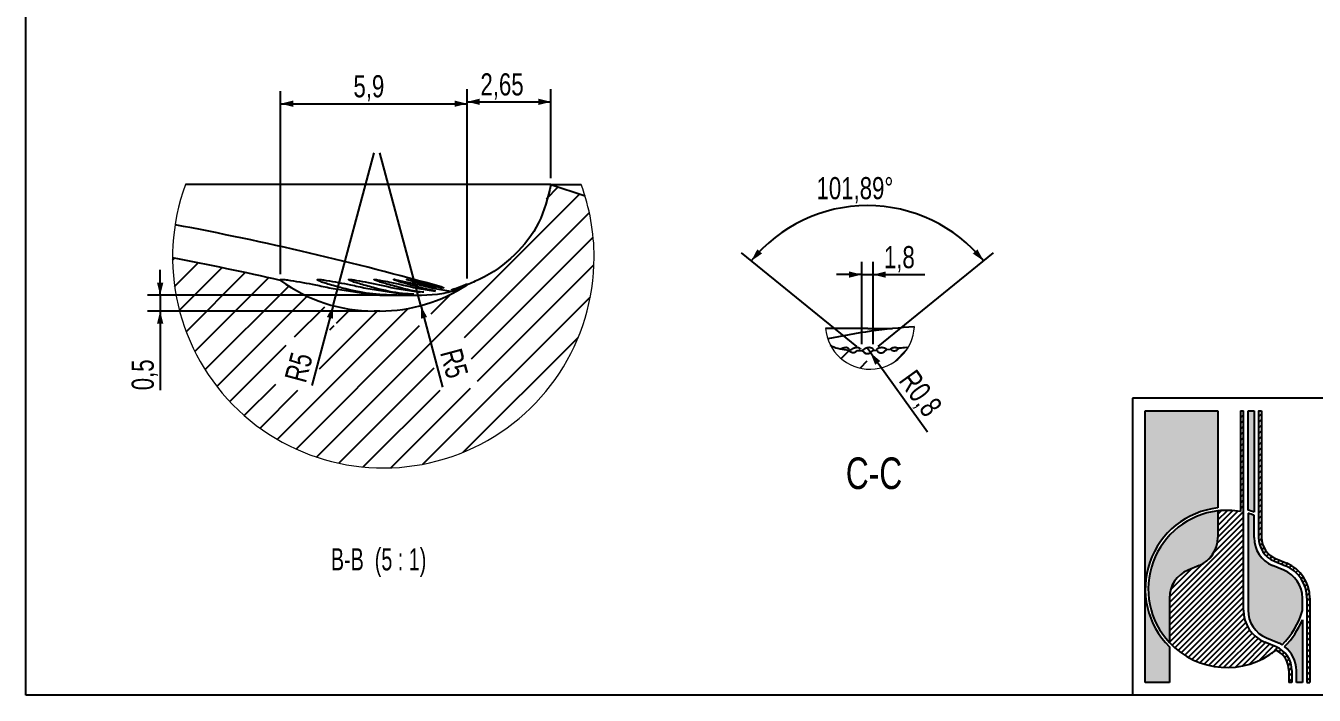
# Model space of a CAD drawing. Header units: millimetres. Extents: x 8 to 3888, y -9869 to 412.
# Drawn here: x 8 to 211.7, y 8 to 113.9 of the extents above; entities that cross this region are included whole.
import ezdxf

# ---------------------------------------------------------------- set-up
doc = ezdxf.new("R2010")
doc.units = ezdxf.units.MM
for name, color, linetype in [('DIMENSIONS', 2, 'Continuous'), ('HATCH', 3, 'Continuous'), ('TEXT', 2, 'Continuous')]:
    doc.layers.add(name, color=color, linetype=linetype)
doc.layers.add('OUTLINE', color=7, linetype='Continuous', lineweight=25)
doc.styles.add('SLDTEXTSTYLE0', font='TXT', dxfattribs={"width": 0.75})
doc.styles.add('SLDTEXTSTYLE9', font='TXT', dxfattribs={"width": 0.6666666666666666})
doc.dimstyles.new('SLDDIMSTYLE17', dxfattribs={"dimtxt": 3.5, "dimasz": 2, "dimexe": 0, "dimexo": 0.0625, "dimgap": 0.875, "dimtad": 1, "dimlfac": 0.2, "dimrnd": 1e-09, "dimdsep": 46, "dimtxsty": 'SLDTEXTSTYLE0', "dimsah": 1, "dimcen": 0.09, "dimadec": 0, "dimazin": 2, "dimtfac": 1, "dimtmove": 0, "dimatfit": 0, "dimfxl": 0, "dimfrac": 2, "dimtolj": 1, "dimtzin": 12, "dimarcsym": 0})
doc.dimstyles.new('SLDDIMSTYLE18', dxfattribs={"dimtxt": 3.5, "dimasz": 2, "dimexe": 0, "dimexo": 0.0625, "dimgap": 0.875, "dimtad": 1, "dimlfac": 0.2, "dimrnd": 1e-09, "dimzin": 12, "dimdsep": 46, "dimtxsty": 'SLDTEXTSTYLE0', "dimsah": 1, "dimcen": 0, "dimadec": 0, "dimazin": 3, "dimtfac": 1, "dimtofl": 0, "dimtmove": 0, "dimatfit": 3, "dimfxl": 0, "dimfrac": 2, "dimtolj": 1, "dimtzin": 12, "dimarcsym": 0})
doc.dimstyles.new('SLDDIMSTYLE19', dxfattribs={"dimtxt": 3.5, "dimasz": 2, "dimexe": 0, "dimexo": 0.0625, "dimgap": 0.875, "dimtad": 1, "dimlfac": 0.2, "dimrnd": 1e-09, "dimzin": 12, "dimdsep": 46, "dimtxsty": 'SLDTEXTSTYLE0', "dimsah": 1, "dimcen": 0.09, "dimadec": 0, "dimazin": 3, "dimtfac": 1, "dimtofl": 0, "dimtmove": 0, "dimatfit": 3, "dimfxl": 0, "dimfrac": 2, "dimtolj": 1, "dimtzin": 12, "dimarcsym": 0})
doc.dimstyles.new('SLDDIMSTYLE2', dxfattribs={"dimtxt": 3.5, "dimasz": 2, "dimexe": 0, "dimexo": 0.0625, "dimgap": 0.875, "dimtad": 1, "dimdec": 4, "dimzin": 12, "dimdsep": 46, "dimtxsty": 'SLDTEXTSTYLE0', "dimsah": 1, "dimcen": 0.09, "dimazin": 3, "dimtfac": 1, "dimtofl": 0, "dimtmove": 0, "dimatfit": 3, "dimfxl": 0, "dimfrac": 2, "dimtolj": 1, "dimtzin": 12, "dimarcsym": 0})
doc.dimstyles.new('SLDDIMSTYLE25', dxfattribs={"dimtxt": 3.5, "dimasz": 2, "dimexe": 0, "dimexo": 0.0625, "dimgap": 0.875, "dimtad": 1, "dimdec": 1, "dimrnd": 1e-09, "dimzin": 12, "dimdsep": 46, "dimtxsty": 'SLDTEXTSTYLE0', "dimsah": 1, "dimcen": 0.09, "dimadec": 0, "dimazin": 3, "dimtfac": 1, "dimtdec": 1, "dimtmove": 0, "dimatfit": 0, "dimfxl": 0, "dimfrac": 2, "dimtolj": 1, "dimtzin": 12, "dimarcsym": 0})
doc.dimstyles.new('SLDDIMSTYLE26', dxfattribs={"dimtxt": 3.5, "dimasz": 2, "dimexe": 0, "dimexo": 0.0625, "dimgap": 0.875, "dimtad": 1, "dimrnd": 1e-09, "dimdsep": 46, "dimtxsty": 'SLDTEXTSTYLE0', "dimsah": 1, "dimcen": 0, "dimadec": 0, "dimazin": 2, "dimtfac": 1, "dimtofl": 0, "dimtmove": 0, "dimatfit": 3, "dimfxl": 0, "dimfrac": 2, "dimtolj": 1, "dimtzin": 12, "dimarcsym": 0})

# ---------------------------------------------------------------- blocks, each defined once
blk = doc.blocks.new('SW_HATCH_0')
at = {"layer": 'HATCH', "color": 0}
for p, q in [((22.74118363857269, -31.14036470651627), (64.33151662349701, 10.44996827840806)), ((59.0970367193222, 9.705625474452972), (60.96391379833224, 11.57250255346298)), ((46.14287561864749, -12.2287949254998), (65.8916532993317, 7.519975304603577)), ((47.24167691048814, -15.62011583271947), (66.496416926384, 3.634616732597351)), ((0, 0), (0.3003925085068027, 0.3003925085067888)), ((0.3201067447662354, -4.170008003711686), (4.056990146636963, -0.4331469535827637)), ((1.066267490386963, -7.913999259471879), (7.788822054863004, -1.19144469499588)), ((2.149060368537903, -11.32132112979887), (11.49624586105347, -1.974143087863922)), ((48.19056391716006, -19.16136592626572), (66.62678718566895, -0.7251352071762085)), ((3.515928983688354, -14.44458216428755), (15.1796489953995, -2.78087705373764)), ((5.134314298629761, -17.31634885072708), (18.36153864860538, -4.089102149009705)), ((6.983906030654907, -19.95684206485747), (21.25495672225952, -5.685806274414062)), ((39.56767916679385, -32.27435797452927), (66.05745851993561, -5.784593522548676)), ((40.88582525443904, -8.505579492232407), (44.01730000972748, -5.374103784561157)), ((16.55936241149902, -28.34192663431168), (37.26096451282501, -7.64031708240509)), ((19.27879831519139, -12.15211668285231), (24.04510886635786, -7.385792513033146)), ((23.23298003383059, -17.17817936233972), (32.36418962478641, -8.046977221965776)), ((25.93713899656064, -9.983898200555757), (28.15085649490359, -7.770173251628876)), ((19.51947808265686, -29.87193316221237), (39.03550100121628, -10.35590430819866)), ((24.87648155188385, -11.04454819464863), (25.57152048050612, -10.34950926602636)), ((45.95416784286502, -30.37800639867781), (64.16112184524536, -12.17105984687804)), ((9.053140878677368, -22.37775176763535), (17.96713471412662, -13.46376538276672)), ((26.26313269138339, -32.10854530334473), (41.3547128069591, -17.01697244529732)), ((11.33707165718079, -24.58397299051285), (16.32363334718096, -19.59741130051271)), ((34.50824320316318, -32.8436866402626), (47.087569577942, -20.26434536433491)), ((13.83671164512634, -26.57444030046463), (19.82421762688619, -20.58694176928029)), ((30.14849126338959, -32.71330893039703), (42.30357706546783, -20.55821567773818))]:
    blk.add_line(p, q, dxfattribs=at)
blk = doc.blocks.new('_D_40')
at = {"layer": 'DIMENSIONS'}
for p, q in [((29.25078318995579, 71.26864638556195), (29.25078318995579, 75.26864638556195)), ((64.47266274586313, 71.26864638556191), (27.25078318995579, 71.26864638556195)), ((29.25078318995579, 71.26864638556195), (29.25078318995579, 68.76864638556192)), ((62.07523732718459, 68.76864638556188), (27.25078318995579, 68.76864638556192)), ((29.25078318995579, 68.76864638556192), (29.25078318995579, 56.2349368873285))]:
    blk.add_line(p, q, dxfattribs=at)
for points in [[(29.25078318995579, 71.26864638556195), (29.75078318995579, 73.26864638556195), (28.75078318995579, 73.26864638556195)], [(29.25078318995579, 68.76864638556192), (28.75078318995579, 66.76864638556192), (29.75078318995579, 66.76864638556192)]]:
    blk.add_solid(points, dxfattribs=at)
at = {"layer": 'DIMENSIONS', "insert": (24.73904627537688, 56.23493688732851), "char_height": 3.5, "attachment_point": 1, "rotation": 90.0000000000003, "style": 'SLDTEXTSTYLE0'}
blk.add_mtext('0,5', dxfattribs=at)
blk = doc.blocks.new('_D_41')
at = {"layer": 'DIMENSIONS'}
for q in [(63.07523732718462, 93.76864638556192), (53.21861709387794, 56.98323888395042)]:
    blk.add_line((56.60476119962153, 69.62050072833526), q, dxfattribs=at)
blk.add_solid([(56.60476119962153, 69.62050072833526), (55.60416019627195, 67.81805859830838), (56.57008602256101, 67.55923955320587)], dxfattribs=at)
at = {"layer": 'DIMENSIONS', "insert": (48.86880192761289, 58.14876834497581), "char_height": 3.5, "attachment_point": 1, "rotation": 75.00000000000021, "style": 'SLDTEXTSTYLE0'}
blk.add_mtext('R5', dxfattribs=at)
blk = doc.blocks.new('_D_42')
at = {"layer": 'DIMENSIONS'}
for q in [(63.98458460386306, 93.76864638556191), (73.91334700395244, 56.71400065214832)]:
    blk.add_line((70.455060731426, 69.62050072833516), q, dxfattribs=at)
blk.add_solid([(70.455060731426, 69.62050072833516), (70.48973590848651, 67.55923955320577), (71.45566173477557, 67.81805859830828)], dxfattribs=at)
at = {"layer": 'DIMENSIONS', "insert": (76.86045315597757, 63.11501622832478), "char_height": 3.5, "attachment_point": 1, "rotation": 285.00000000000057, "style": 'SLDTEXTSTYLE0'}
blk.add_mtext('R5', dxfattribs=at)
blk = doc.blocks.new('_D_43')
at = {"layer": 'DIMENSIONS'}
for p, q in [((77.7860395039944, 73.9235068408229), (77.7860395039944, 103.8578839507462)), ((77.7860395039944, 101.8578839507462), (91.03677082363582, 101.8578839507462)), ((91.03677082363582, 89.76864638556204), (91.03677082363582, 103.8578839507462))]:
    blk.add_line(p, q, dxfattribs=at)
for points in [[(77.7860395039944, 101.8578839507462), (79.7860395039944, 101.3578839507462), (79.7860395039944, 102.3578839507462)], [(91.03677082363582, 101.8578839507462), (89.03677082363582, 102.3578839507462), (89.03677082363582, 101.3578839507462)]]:
    blk.add_solid(points, dxfattribs=at)
at = {"layer": 'DIMENSIONS', "insert": (79.88571063349693, 106.3696208653251), "char_height": 3.5, "attachment_point": 1, "style": 'SLDTEXTSTYLE0'}
blk.add_mtext('2,65', dxfattribs=at)
blk = doc.blocks.new('_D_44')
at = {"layer": 'DIMENSIONS'}
for p, q in [((48.29239520794615, 74.60760526964552), (48.29239520794615, 103.5599882786926)), ((77.7860395039944, 73.9235068408229), (77.7860395039944, 103.5599882786926)), ((48.29239520794615, 101.5599882786926), (77.7860395039944, 101.5599882786926))]:
    blk.add_line(p, q, dxfattribs=at)
for points in [[(48.29239520794615, 101.5599882786926), (50.29239520794615, 101.0599882786926), (50.29239520794615, 102.0599882786926)], [(77.7860395039944, 101.5599882786926), (75.7860395039944, 102.0599882786926), (75.7860395039944, 101.0599882786926)]]:
    blk.add_solid(points, dxfattribs=at)
at = {"layer": 'DIMENSIONS', "insert": (59.80657853882933, 106.0717251932715), "char_height": 3.5, "attachment_point": 1, "style": 'SLDTEXTSTYLE0'}
blk.add_mtext('5,9', dxfattribs=at)
blk = doc.blocks.new('SW_HATCH_1')
at = {"layer": 'HATCH', "color": 0}
for p, q in [((0, 0), (-1.248802058398724, -1.248802989721298)), ((9.115266148000956, 0.1350082457065582), (7.29325320571661, -1.687005162239075)), ((2.82404845347628, -1.666080206632614), (1.743672764860094, -2.746457234025002))]:
    blk.add_line(p, q, dxfattribs=at)
blk = doc.blocks.new('_D_64')
at = {"layer": 'DIMENSIONS'}
for p, q in [((139.3912364970031, 63.16237060952877), (121.1554886806583, 77.95709300027517)), ((142.7576321989503, 63.17312724666942), (160.9801215493996, 77.95709300027558))]:
    blk.add_line(p, q, dxfattribs=at)
blk.add_arc((141.0678051150291, 61.80216495618568), 23.64141271248962, 39.05253386090958, 140.9474661390915, dxfattribs=at)
for points in [[(122.7086259167101, 76.69702763451467), (124.4077391580052, 77.86450962292209), (123.6584401938964, 78.52674150254244)], [(159.4269843133477, 76.69702763451505), (158.4771700361614, 78.52674150254278), (157.7278710720526, 77.86450962292243)]]:
    blk.add_solid(points, dxfattribs=at)
at = {"layer": 'DIMENSIONS', "insert": (133.0226653925024, 89.95531458325418), "char_height": 3.5, "attachment_point": 1, "style": 'SLDTEXTSTYLE0'}
blk.add_mtext('101,89°', dxfattribs=at)
blk = doc.blocks.new('_D_65')
at = {"layer": 'DIMENSIONS'}
for p, q in [((140.1678051150291, 63.53233792664853), (140.1678051150291, 76.53233792664804)), ((141.9810635809243, 63.54309456378915), (141.9810635809243, 76.53233792664804)), ((140.1678051150291, 74.53233792664804), (136.1678051150291, 74.53233792664804)), ((140.1678051150291, 74.53233792664804), (141.9810635809243, 74.53233792664804)), ((141.9810635809243, 74.53233792664804), (150.1459479128027, 74.53233792664804))]:
    blk.add_line(p, q, dxfattribs=at)
for points in [[(140.1678051150291, 74.53233792664804), (138.1678051150291, 75.03233792664804), (138.1678051150291, 74.03233792664804)], [(141.9810635809243, 74.53233792664804), (143.9810635809243, 74.03233792664804), (143.9810635809243, 75.03233792664804)]]:
    blk.add_solid(points, dxfattribs=at)
at = {"layer": 'DIMENSIONS', "insert": (143.6806702782425, 79.04407484122694), "char_height": 3.5, "attachment_point": 1, "style": 'SLDTEXTSTYLE0'}
blk.add_mtext('1,8', dxfattribs=at)
blk = doc.blocks.new('_D_66')
at = {"layer": 'DIMENSIONS'}
for q in [(141.0678051150291, 62.83233792664851), (150.586831472108, 49.65653974337138)]:
    blk.add_line((141.5363001550614, 62.18386865408034), q, dxfattribs=at)
blk.add_solid([(141.5363001550614, 62.18386865408034), (142.3022444597871, 60.26988607263968), (143.1128310504973, 60.85550487268009)], dxfattribs=at)
at = {"layer": 'DIMENSIONS', "insert": (148.7393236876505, 59.79410061759769), "char_height": 3.5, "attachment_point": 1, "rotation": 305.8467174342308, "style": 'SLDTEXTSTYLE0'}
blk.add_mtext('R0,8', dxfattribs=at)

msp = doc.modelspace()

# ---------------------------------------------------------------- hatches: boundary and pattern name
at = {"layer": 'HATCH'}
h = msp.add_hatch(color=256, dxfattribs=at)
edge = h.paths.add_edge_path(flags=0)
edge.add_arc((197.9000000006529, 24.81111111041068), 12.89999999999973, 96.37937020851939, 180, ccw=False)
edge.add_line((196.4666666673023, 37.63123418140727), (196.4666666673023, 52.99999999931171))
edge.add_line((196.4666666673023, 52.99999999931171), (185.0000000006401, 52.99999999931172))
edge.add_line((185.0000000006401, 52.99999999931172), (185.0000000006401, 24.81111111041068))
h = msp.add_hatch(dxfattribs=at)
h.set_pattern_fill('LINE', color=256, scale=0.2, angle=45.0000000000001, style=0)
h.set_pattern_definition([(45.0000000000001, (0, 0), (-0.4490128060534585, 0.4490128060534569), [])])
edge = h.paths.add_edge_path(flags=0)
edge.add_arc((193.600000000003, 23.37777777777972), 4.777777777779089, 112.6198649480396, 179.9999999999979)
edge.add_line((188.8222222222238, 23.37777777777989), (188.8222222222259, 16.33139675533527))
edge.add_arc((197.9000000006557, 24.81111111041333), 12.42222222222299, 223.0490797958312, 308.8040060266014)
edge.add_arc((204.1111111117511, 11.9111111103989), 3.583333333332249, 4.661160346586257e-11, 63.954669439263114, ccw=False)
edge.add_line((207.6944444450833, 11.91111111040187), (207.6944444450833, 9.999999999287876))
edge.add_line((207.6944444450833, 9.999999999287876), (208.172222222861, 9.999999999287876))
edge.add_line((208.172222222861, 9.999999999287876), (208.172222222861, 11.91111111040185))
edge.add_arc((204.1111111117511, 11.9111111103989), 4.061111111109928, 4.165230045447445e-11, 67.38013505196726)
edge.add_line((205.6730769237159, 15.65982905911597), (203.9089743596164, 16.39487179416514))
edge.add_arc((206.0222222228568, 21.46666666597408), 5.494444444454564, 179.9999999999804, 247.3801350520879, ccw=False)
edge.add_line((200.5277777784022, 21.46666666597588), (200.5277777784022, 53.00000000008258))
edge.add_line((200.5277777784022, 53.00000000008258), (200.0500000005545, 53.00000000008258))
edge.add_line((200.0500000005545, 53.00000000008258), (200.0500000005545, 37.04586100394315))
edge.add_arc((197.9000000005688, 24.81111111113477), 12.42222222227219, 80.03323369986288, 96.62580956738171)
edge.add_line((196.4666666666786, 37.15036394481447), (196.4666666666787, 32.93333333333933))
edge.add_arc((191.6888888889006, 32.93333333334015), 4.777777777778047, 292.6198649480399, 359.9999999999902, ccw=False)
edge.add_line((193.5264957265075, 28.52307692308348), (191.7623931623958, 27.78803418803719))
h = msp.add_hatch(color=256, dxfattribs=at)
edge = h.paths.add_edge_path(flags=0)
edge.add_arc((197.9000000006529, 24.81111111041068), 12.90000000000009, 70.52877936559901, 74.97388624097238, ccw=False)
edge.add_line((202.2000000006337, 36.97334774682617), (202.2000000006337, 52.99999999930775))
edge.add_line((202.2000000006337, 52.99999999930775), (201.2444444450772, 52.99999999930775))
edge.add_line((201.2444444450772, 52.99999999930775), (201.2444444450772, 37.27003126258123))
h = msp.add_hatch(dxfattribs=at)
h.set_pattern_fill('ANSI31', color=256, scale=0.2, style=0)
h.set_pattern_definition([(45, (0, 0), (-0.4490128060534577, 0.4490128060534577), [])])
edge = h.paths.add_edge_path(flags=0)
edge.add_line((210.5611111117628, 23.37777777707851), (210.5611111117628, 9.999999999301023))
edge.add_line((210.5611111117628, 9.999999999301023), (211.0388888895406, 9.999999999301023))
edge.add_line((211.0388888895406, 9.999999999301023), (211.0388888895406, 23.37777777707851))
edge.add_arc((205.0666666673183, 23.37777777707851), 5.972222222222322, 0, 67.38013505196413)
edge.add_line((207.3636752143265, 28.89059828989929), (205.5995726502243, 29.62564102494205))
edge.add_arc((206.9777777784112, 32.9333333326421), 3.583333333333488, 179.9999999999737, 247.3801350522755, ccw=False)
edge.add_line((203.3944444450777, 32.9333333326437), (203.3944444450777, 52.99999999931006))
edge.add_line((203.3944444450777, 52.99999999931006), (202.9166666672998, 52.99999999931006))
edge.add_line((202.9166666672998, 52.99999999931006), (202.9166666672998, 32.93333333264371))
edge.add_arc((206.9777777784112, 32.9333333326421), 4.061111111111455, 179.9999999999772, 247.3801350522334)
edge.add_line((205.4158119664631, 29.18461538391639), (207.1799145305658, 28.44957264887364))
edge.add_arc((205.0666666673183, 23.37777777707851), 5.494444444444524, -7.958078640513122e-13, 67.38013505196358, ccw=False)
h = msp.add_hatch(color=256, dxfattribs=at)
edge = h.paths.add_edge_path(flags=0)
edge.add_arc((193.600000000003, 23.37777777777972), 4.787777777778803, 112.6198649480385, 179.9999999999971, ccw=False)
edge.add_line((191.7585470085497, 27.79726495726796), (193.5226495726614, 28.53230769231424))
edge.add_arc((191.6888888889006, 32.93333333334015), 4.767777777778028, 292.6198649480406, 359.999999999991)
edge.add_line((196.4566666666786, 32.93333333333933), (196.4566666666786, 37.14919823221575))
edge.add_arc((197.9000000006529, 24.81111111041068), 12.42222222221988, 96.67224550982667, 222.9814690215309)
edge.add_line((188.8122222222238, 16.34211471248352), (188.8122222222244, 23.37777777777989))
h = msp.add_hatch(color=256, dxfattribs=at)
edge = h.paths.add_edge_path(flags=0)
edge.add_line((202.2000000006338, 32.93333333264181), (202.2000000006338, 36.46536376506153))
edge.add_arc((197.9000000006529, 24.81111111041068), 12.42222222222225, 69.74775325790625, 74.38150172444736)
edge.add_line((201.2444444450773, 36.77465140149639), (201.2444444450773, 21.46666666597487))
edge.add_arc((206.0222222228568, 21.46666666597408), 4.777777777779465, 179.9999999999905, 247.3801350521434)
edge.add_line((204.1846153852634, 17.05641025571024), (205.9487179493657, 16.32136752066754))
edge.add_arc((204.1111111117511, 11.9111111103989), 4.777777777792094, 58.207531950913506, 67.38013505192822, ccw=False)
edge.add_arc((197.9000000006529, 24.81111111041068), 12.42222222222206, 314.6385798455202, 344.0576313943736)
edge.add_line((209.8444444450973, 21.39909530566277), (209.8444444450973, 23.37777777707851))
edge.add_arc((205.0666666673183, 23.37777777707851), 4.777777777778938, 0, 67.38013505198387)
edge.add_line((206.9042735049237, 27.78803418733679), (205.1401709408211, 28.52307692237911))
edge.add_arc((206.9777777784112, 32.9333333326421), 4.777777777777437, 180.0000000000035, 247.3801350521752, ccw=False)
h = msp.add_hatch(color=256, dxfattribs=at)
edge = h.paths.add_edge_path(flags=0)
edge.add_arc((197.9000000006529, 24.81111111041068), 12.89999999999973, 180, 225.2750868449774, ccw=False)
edge.add_line((185.0000000006401, 24.81111111041068), (185.0000000006401, 9.999999999313255))
edge.add_line((185.0000000006401, 9.999999999313255), (188.8222222228611, 9.999999999313255))
edge.add_line((188.8222222228611, 9.999999999313255), (188.8222222228611, 15.64574419920511))
h = msp.add_hatch(color=256, dxfattribs=at)
edge = h.paths.add_edge_path(flags=0)
edge.add_arc((197.9000000006529, 24.81111111041068), 12.89999999999997, 315.03754741606696, 337.8083934337247, ccw=False)
edge.add_arc((204.1111111117511, 11.9111111103989), 4.777777777792199, 5.837819117004983e-11, 52.37874481328919, ccw=False)
edge.add_line((208.8888888895433, 11.91111111040384), (208.8888888895433, 9.999999999298751))
edge.add_line((208.8888888895433, 9.999999999298751), (209.8444444450971, 9.999999999298751))
edge.add_line((209.8444444450971, 9.999999999298751), (209.8444444450971, 19.9387146863104))

# ---------------------------------------------------------------- linework, layer by layer
at = {"color": 7, "linetype": 'Continuous', "lineweight": 18}
for centre, radius, start, end in [((64.53683154076384, 77.27637543013934), 33.32553750382912, 159.8274454919604, 359.9999836921058), ((64.53610657987049, 77.27624355956605), 33.32626246494585, 0.0002104093710294631, 20.17233814004541), ((141.4640717703944, 66.60588184402233), 7.042010569695964, 184.6716964490767, 357.3423214381321)]:
    msp.add_arc(centre, radius, start, end, dxfattribs=at)
at = {"layer": 'OUTLINE'}
for p, q in [((8.000000000000007, 8.000000000000007), (8.000000000000007, 412)), ((91.03675804929895, 88.7686406464048), (33.2555385668771, 88.7686406464048)), ((91.03675804929895, 88.7686406464048), (96.4201005538003, 86.97422791428048)), ((91.03675804929895, 88.7686406464048), (95.81812344389124, 88.7686406464048)), ((56.27214036779568, 72.38881487554985), (63.07523570852441, 71.34849030680138)), ((58.07188771562738, 72.37816799587685), (58.03254865007562, 72.38881487554985)), ((61.7494495947854, 72.38881487554985), (68.5249181826608, 71.34849030680138)), ((63.07523570852441, 71.34849030680138), (63.98457907037896, 71.29941333240944)), ((63.26664112405938, 72.37816799587685), (63.22684012251064, 72.38881487554985)), ((66.28108642893, 72.38881487554985), (70.37662587957544, 71.75254274315316)), ((67.50421844320462, 72.37816799587685), (67.4642386277215, 72.38881487554985)), ((68.5249181826608, 71.34849030680138), (69.43609438734217, 71.29941333240944)), ((69.83259938554929, 72.38881487554985), (72.78390847044153, 71.92121643728692)), ((70.54694615202112, 71.26864988512476), (73.07303570108576, 71.44125003523308)), ((70.75232885675592, 72.37816799587685), (70.71251295404599, 72.38881487554985)), ((72.85261772470639, 71.9057639331289), (70.75232885675592, 72.37816799587685)), ((72.37695775823755, 72.38881487554985), (75.20718000726862, 71.92775059647043)), ((63.98457907037896, 71.29941333240944), (65.4726686318414, 71.26864988512476)), ((65.4726686318414, 71.26864988512476), (70.54694615202112, 71.26864988512476)), ((63.98457907037896, 68.76864481872995), (63.07523570852441, 68.76864481872995)), ((141.1406174806391, 66.0323370568614), (134.4454565764383, 66.0323370568614)), ((141.1406174806391, 66.0323370568614), (141.1423860040006, 65.98157625125455)), ((141.1423860040006, 65.98157625125455), (145.0498097323791, 65.98157625125455)), ((138.0723652177469, 62.59254369364786), (138.3015355308519, 62.39376406596708)), ((138.1223537241087, 62.53233741448927), (138.6257210028336, 62.7542436443429)), ((138.6257210028336, 62.7542436443429), (138.628459091203, 62.75637264774847)), ((139.3134389285908, 62.36967075096177), (139.5134916742311, 62.53233741448927)), ((139.5134916742311, 62.53233741448927), (140.167804921882, 62.53233741448927)), ((139.850252096446, 62.54830587135363), (139.8223494392798, 62.53849159406233)), ((139.8766957203836, 62.59628761039782), (139.850252096446, 62.54830587135363)), ((140.167804921882, 62.53233741448927), (140.5637794154675, 62.2110832803111)), ((140.2064399075673, 62.53233741448927), (140.5637792990522, 62.7542436443429)), ((140.5637792990522, 62.7542436443429), (140.5658521902726, 62.75637264774847)), ((141.5718316633931, 62.2110832803111), (141.9810635774841, 62.54309419022608)), ((141.9810635774841, 62.54309419022608), (142.4600177192108, 62.56078373120832)), ((141.9874881316421, 62.54830587135363), (141.9810635774841, 62.54309419022608)), ((141.983554370606, 62.75637264774847), (141.9874881316421, 62.54830587135363)), ((142.4600177192108, 62.56078373120832), (142.6161936464698, 62.7542436443429)), ((142.4600177192108, 62.56078373120832), (142.7112285959513, 62.34603937195348)), ((142.6161936464698, 62.7542436443429), (142.6175853916423, 62.75637264774847)), ((143.7231318772749, 62.32559684144067), (144.1629810937659, 62.68141049371767)), ((144.1057408441768, 62.75637264774847), (144.1629810937659, 62.68141049371767)), ((144.1629810937659, 62.68141049371767), (144.7632790290729, 62.74182166384268)), ((144.7632790290729, 62.74182166384268), (144.7673440192805, 62.7542436443429)), ((144.7632790290729, 62.74182166384268), (144.7756861084119, 62.72961947547007)), ((144.7673440192805, 62.7542436443429), (144.7680455380098, 62.75637264774847)), ((145.7992887803332, 62.64428238795805), (146.0945003413574, 62.88041550146151)), ((586, 55.00000000000016), (183, 55.00000000000016)), ((183, 55.00000000000016), (183, 8.000000000000007)), ((185.0000000006401, 52.99999999931172), (196.4666666673023, 52.99999999931171)), ((185.0000000006401, 9.999999999313255), (185.0000000006401, 52.99999999931172)), ((196.4666666673023, 52.99999999931171), (196.4666666673023, 37.63123418140727)), ((200.0500000005545, 53.00000000008258), (200.5277777784022, 53.00000000008258)), ((200.0500000005545, 53.00000000008258), (200.0500000005545, 37.04586100394315)), ((200.5277777784022, 21.46666666597588), (200.5277777784022, 53.00000000008258)), ((201.2444444450772, 52.99999999930775), (202.2000000006337, 52.99999999930775)), ((201.2444444450772, 37.27003126258123), (201.2444444450772, 52.99999999930775)), ((202.2000000006337, 52.99999999930775), (202.2000000006337, 36.97334774682617)), ((202.9166666672998, 52.99999999931006), (203.3944444450777, 52.99999999931006)), ((202.9166666672998, 52.99999999931006), (202.9166666672998, 32.93333333264371)), ((203.3944444450777, 52.99999999931006), (203.3944444450777, 32.9333333326437)), ((196.4566666666786, 37.14919823221575), (196.4566666666786, 32.93333333333933)), ((196.4666666666786, 37.15036394481447), (196.4666666666787, 32.93333333333933)), ((201.2444444450773, 36.77465140149639), (201.2444444450773, 21.46666666597487)), ((202.2000000006338, 32.93333333264181), (202.2000000006338, 36.46536376506153)), ((193.5226495726614, 28.53230769231425), (191.7585470085497, 27.79726495726796)), ((193.5264957265075, 28.52307692308348), (191.7623931623958, 27.78803418803719)), ((206.9042735049238, 27.78803418733676), (205.1401709408211, 28.52307692237908)), ((205.4158119664631, 29.1846153839164), (207.1799145305658, 28.44957264887364)), ((205.5995726502243, 29.62564102494205), (207.3636752143265, 28.89059828989929)), ((188.8122222222244, 23.37777777777989), (188.8122222222238, 16.34211471248352)), ((188.8222222222238, 23.37777777777989), (188.8222222222259, 16.33139675533527)), ((209.8444444450973, 21.39909530566277), (209.8444444450973, 23.37777777707851)), ((210.5611111117628, 23.37777777707851), (210.5611111117628, 9.999999999301023)), ((211.0388888895406, 23.37777777707851), (211.0388888895406, 9.999999999301023)), ((209.8444444450971, 19.9387146863104), (209.8444444450971, 9.999999999298751)), ((205.6730769237159, 15.65982905911596), (203.9089743596164, 16.39487179416514)), ((204.1846153852633, 17.05641025571025), (205.9487179493658, 16.32136752066754)), ((188.8222222228611, 15.64574419920511), (188.8222222228611, 9.999999999313255)), ((207.6944444450833, 11.91111111040187), (207.6944444450833, 9.999999999287876)), ((208.172222222861, 11.91111111040185), (208.172222222861, 9.999999999287876)), ((208.8888888895433, 9.999999999298751), (208.8888888895433, 11.91111111040384)), ((188.8222222228611, 9.999999999313255), (185.0000000006401, 9.999999999313255)), ((208.172222222861, 9.999999999287876), (207.6944444450833, 9.999999999287876)), ((209.8444444450971, 9.999999999298751), (208.8888888895433, 9.999999999298751)), ((210.5611111117628, 9.999999999301023), (211.0388888895406, 9.999999999301023)), ((586, 8.000000000000007), (8.000000000000007, 8.000000000000007))]:
    msp.add_line(p, q, dxfattribs=at)
for centre, radius, start, end in [((-60.28418677460618, -405.765302464746), 496.7538096327355, 74.33406315555467, 79.33950779505506), ((-55.72236915721983, -383.4942308675461), 468.7868954768003, 77.18048109919698, 79.31296307800703), ((63.07529167897763, 93.76883556984913), 25.00019261382704, 233.7498668839259, 269.9998717261592), ((63.98457038661037, 93.76866184230035), 25.00001888621711, 270.0000199017174, 303.5083255655754), ((155.2707372275856, -32.15920389938377), 98.67123538958923, 93.93554860374459, 101.9804043243021), ((141.0678055394303, 62.83233851061874), 0.8000002467634575, 230.947482537807, 309.0525174621947), ((155.5929425408069, -34.63067161612814), 97.97261104548782, 94.88772036948644, 95.5635633175922), ((197.9000000006529, 24.81111111041068), 12.89999999999972, 96.3793702085202, 225.2750868449783), ((197.9000000006529, 24.81111111041068), 12.42222222221988, 96.67224550982667, 222.9814690215309), ((197.9000000005688, 24.81111111113477), 12.4222222222722, 80.03323369986288, 96.62580956738171), ((197.9000000006529, 24.81111111041068), 12.90000000000009, 70.52877936559977, 74.97388624097323), ((197.9000000006529, 24.81111111041068), 12.42222222222225, 69.74775325790625, 74.38150172444736), ((191.6888888889006, 32.93333333334015), 4.767777777778043, 292.6198649480407, 359.999999999991), ((191.6888888889006, 32.93333333334015), 4.77777777777804, 292.6198649480407, 359.999999999991), ((206.9777777784112, 32.9333333326421), 4.777777777777443, 180.0000000000043, 247.3801350521761), ((206.9777777784112, 32.9333333326421), 4.061111111111449, 179.9999999999772, 247.3801350522333), ((206.9777777784112, 32.9333333326421), 3.583333333333486, 179.9999999999744, 247.3801350522763), ((205.0666666673183, 23.37777777707851), 5.972222222222319, 0, 67.38013505196413), ((193.600000000003, 23.37777777777972), 4.787777777778904, 112.6198649480397, 179.9999999999979), ((193.600000000003, 23.37777777777972), 4.777777777779249, 112.6198649480396, 179.9999999999979), ((205.0666666673183, 23.37777777707851), 4.777777777778941, 0, 67.38013505198342), ((205.0666666673183, 23.37777777707851), 5.494444444444528, 0, 67.38013505196443), ((206.0222222228568, 21.46666666597408), 5.494444444454558, 179.9999999999813, 247.3801350520887), ((206.0222222228568, 21.46666666597408), 4.777777777779466, 179.9999999999905, 247.3801350521431), ((197.9000000006529, 24.81111111041068), 12.42222222222206, 314.6385798455202, 344.0576313943736), ((197.9000000006529, 24.81111111041068), 12.89999999999998, 315.0375474160678, 337.8083934337255), ((197.9000000006557, 24.81111111041333), 12.42222222222375, 223.0490797958312, 308.8040060266015), ((204.1111111117511, 11.9111111103989), 4.777777777792096, 58.20753195091432, 67.38013505192878), ((204.1111111117511, 11.9111111103989), 4.061111111109938, 4.165230045447445e-11, 67.38013505196723), ((204.1111111117511, 11.9111111103989), 3.583333333332263, 4.737635907288764e-11, 63.95466943925278), ((204.1111111117511, 11.9111111103989), 4.77777777779221, 5.924175116063993e-11, 52.37874481329)]:
    msp.add_arc(centre, radius, start, end, dxfattribs=at)
for points, knots in [([(91.03675804929895, 88.7686406464048), (90.52563441644152, 86.6893420565612), (89.50428076975916, 82.5343802024086), (85.39474600588778, 77.33949094261685), (81.1996020556042, 74.35240139959657), (78.46724816457105, 73.20865706544417), (77.78603456812067, 72.9235057920881)], [0, 0, 0, 0, 0.2945611260347382, 0.588607258413348, 0.8974341025262159, 1, 1, 1, 1]), ([(48.2923897345559, 73.60760320133645), (48.26831732098646, 73.62206749278427), (48.2164969003068, 73.65320461434851), (48.284203444488, 73.79726632437611), (48.58618148605423, 73.73803711472539), (49.08167947842265, 73.75471591061556), (49.54213878725475, 73.67439829087135), (49.83631394701165, 73.62308550781685)], [0, 0, 0, 0, 0.04269992718970045, 0.09191966495491159, 0.2096114915505898, 0.4950418825653577, 1, 1, 1, 1]), ([(49.83631394701165, 73.62308550781685), (51.15817707609907, 73.40325265009679), (53.31382451977948, 73.04475703330138), (55.447034611539, 72.5717641203018), (56.27214036779568, 72.38881487554985)], [0, 0, 0, 0, 0.6132093320559141, 0.9999999999999999, 0.9999999999999999, 0.9999999999999999, 0.9999999999999999]), ([(58.03254865007562, 72.38881487554985), (57.27522507939698, 72.60430201422737), (56.25374672324199, 72.89495115907256), (55.00586789133066, 73.25769824611505), (54.49183346062422, 73.50990969964563), (54.14203083732383, 73.5846127726783), (54.07125529935664, 73.78197512866862), (54.40522306562387, 73.7503024882491), (54.79331235353682, 73.74563615252627), (55.23209982131744, 73.67138396537457), (55.51751576261682, 73.62308550781685)], [0, 0, 0, 0, 0.4206780896378123, 0.5674107872920847, 0.6870339206600674, 0.7314595538485049, 0.7462775870501938, 0.7748812952815138, 0.8535681355341896, 0.9999999999999999, 0.9999999999999999, 0.9999999999999999, 0.9999999999999999]), ([(55.51751576261682, 73.62308550781685), (56.80073540221636, 73.39925110370841), (58.88762210383148, 73.03523154939137), (60.95376936195645, 72.56853953441646), (61.7494495947854, 72.38881487554985)], [0, 0, 0, 0, 0.6148966489682512, 0.9999999999999999, 0.9999999999999999, 0.9999999999999999, 0.9999999999999999]), ([(63.22684012251067, 72.38881487554987), (62.44560841922542, 72.60425589130794), (61.38524788618954, 72.89667253203868), (60.12128284244894, 73.26532755821978), (59.49901614383929, 73.50716666979437), (59.19046165802644, 73.59409630436838), (58.9977244851963, 73.75529397091364), (59.29781461922084, 73.77656487979641), (59.63470743221405, 73.72415303439323), (60.03474351984611, 73.6634279182777), (60.30050538377923, 73.62308550781685)], [0, 0, 0, 0, 0.4259533555393459, 0.5781436227290576, 0.7063957654560606, 0.7576628126338567, 0.7768499375844133, 0.7973729656490399, 0.865385798938499, 1, 1, 1, 1]), ([(60.30050538377923, 73.62308550781685), (60.91052839541034, 73.51357598262493), (62.91440238168467, 73.15384645669351), (64.89996938898528, 72.70265429082788), (66.28108642893, 72.38881487554985)], [0, 0, 0, 0, 0.3044218427952591, 1, 1, 1, 1]), ([(67.4642386277215, 72.38881487554985), (66.66815904375618, 72.60340991057906), (65.58105495172633, 72.89645490935607), (64.29553124299184, 73.27508154155463), (63.59163735957785, 73.4969811729476), (63.29962164734704, 73.6134441487527), (63.01249824531948, 73.73071470239206), (63.24245469399536, 73.80039393260562), (63.56333273681675, 73.69879547258029), (63.91154446537384, 73.6537724111521), (64.14887927370239, 73.62308550781688)], [0, 0, 0, 0, 0.4298558894128416, 0.5869992219071262, 0.7234873886663394, 0.7816083623198987, 0.8075604761874502, 0.820250418328607, 0.8774859402643003, 1, 1, 1, 1]), ([(64.14887927370233, 73.62308550781685), (64.61804079181368, 73.53313053533864), (66.52232771464178, 73.16801090996258), (68.40999729108849, 72.72367739462742), (69.83259938554929, 72.38881487554985)], [0, 0, 0, 0, 0.2463712334980135, 1, 1, 1, 1]), ([(70.71251295404599, 72.38881487554985), (69.91066772726789, 72.60148294052858), (68.80913938823099, 72.89363395990115), (67.49622110966563, 73.28813702552235), (66.74350216720792, 73.47572529404877), (66.4305907255462, 73.64901324128792), (66.09001665151982, 73.69068046481352), (66.20651399078272, 73.83492431792097), (66.55943947549578, 73.65305155037294), (66.83758302105767, 73.63546382864088), (67.03334174947904, 73.62308550781685)], [0, 0, 0, 0, 0.4327518165208007, 0.5944892776662194, 0.7389428217119557, 0.8039164860986512, 0.8375377015910186, 0.8434552329019557, 0.8898230606566087, 1, 1, 1, 1]), ([(67.03334174947906, 73.62308550781688), (67.37040992924977, 73.55307008914271), (69.16044402885288, 73.18124624326667), (70.93585852867828, 72.74384903040595), (72.37695775823755, 72.38881487554985)], [0, 0, 0, 0, 0.1883026585054824, 1, 1, 1, 1]), ([(72.94692717390222, 72.38881487554985), (72.15267992174576, 72.60258837602228), (71.0551093729965, 72.89800204926378), (69.68512681313854, 73.29232727897337), (68.97164762826422, 73.47574906868878), (68.49833505039538, 73.65986564812326), (68.27283123232081, 73.68275966978854), (68.14066469721556, 73.81236113650047), (68.62787558902606, 73.66363406587466), (68.8032356257452, 73.64025030767178), (68.93195830183191, 73.62308550781685)], [0, 0, 0, 0, 0.4321297602551954, 0.5971602631376898, 0.7484598817171667, 0.8198472191931396, 0.8612992985401967, 0.8678797020069987, 0.9030173656368694, 1, 1, 1, 1]), ([(68.93195830183191, 73.62308550781685), (69.14784924052728, 73.57366786212228), (70.80960380528478, 73.1932906271686), (72.45936319965351, 72.76310867739164), (73.89479003744287, 72.38881487554985)], [0, 0, 0, 0, 0.1299174639107503, 1, 1, 1, 1]), ([(74.15046416120691, 72.38881487554985), (73.3648288043596, 72.60527144729335), (72.27266950471956, 72.90618083959276), (70.88232541647957, 73.29134696970559), (70.16228263864745, 73.48952274334063), (69.61115459142059, 73.65025453146961), (69.40363361246659, 73.7050742562202), (69.18090950481748, 73.7823510025258), (69.57125916023108, 73.69135903344996), (69.71691751402697, 73.65295854988557), (69.83023010091944, 73.62308550781685)], [0, 0, 0, 0, 0.4285439880877901, 0.5957449570155712, 0.7528644571449609, 0.8302315459523361, 0.879438208320893, 0.8930470241294431, 0.9167976428683108, 1, 1, 1, 1]), ([(69.83023010091944, 73.62308550781685), (70.501008568051, 73.44762246018158), (71.84536822056681, 73.0959632264601), (73.18341072098065, 72.72098354070717), (73.85382674532102, 72.53310281938988)], [0, 0, 0, 0, 0.4989576010230893, 1, 1, 1, 1]), ([(66.6509183486001, 71.26864988512476), (65.21270938100935, 71.31125025844413), (62.31642739684207, 71.39703938682817), (59.49318863755737, 72.04963319556758), (58.07188771562738, 72.37816799587685)], [0, 0, 0, 0, 0.4965707674366046, 1, 1, 1, 1]), ([(69.37343500452204, 71.42556656307656), (68.77725798372236, 71.45132640903294), (66.71247104228168, 71.54054251714939), (64.69885499650884, 72.03001998537682), (63.26664112405938, 72.37816799587685)], [0, 0, 0, 0, 0.288735369656929, 0.9999999999999999, 0.9999999999999999, 0.9999999999999999, 0.9999999999999999]), ([(70.95347963171167, 71.74888450808007), (70.57056225741943, 71.77616562204555), (69.40068821542461, 71.85951380420606), (68.26690042941259, 72.16958665445344), (67.50421844320462, 72.37816799587685)], [0, 0, 0, 0, 0.3273150446515758, 0.9999999999999999, 0.9999999999999999, 0.9999999999999999, 0.9999999999999999]), ([(73.07303570108576, 71.44125003523308), (73.5381353113444, 71.5159308700189), (74.87523071269261, 71.73062767594718), (76.40151647303652, 72.21032146341803), (77.4714554254442, 72.72574057209174), (77.72712684186081, 72.8864725058246), (77.78603456812067, 72.9235057920881)], [0, 0, 0, 0, 0.2844264287361016, 0.8176856344245, 0.9579940343309139, 1, 1, 1, 1]), ([(75.28448723154233, 72.11347866959053), (75.81512364094456, 72.30222930688014), (76.60310389971676, 72.58251873553515), (77.4388233932527, 72.92912561064391), (77.76064104446884, 73.04251864891087), (77.82486699419184, 73.06514877981621)], [0, 0, 0, 0, 0.6227071404696776, 0.9247027248646947, 0.9999999999999999, 0.9999999999999999, 0.9999999999999999, 0.9999999999999999]), ([(135.2008839816765, 63.38681470082808), (135.2864478913806, 63.33188541849077), (135.7504452785277, 63.03401399617614), (136.7438541400799, 62.78982765518017), (137.6292495582888, 62.65834639125759), (138.0723652177469, 62.59254369364786)], [0, 0, 0, 0, 0.101481712374658, 0.550316711191414, 1, 1, 1, 1]), ([(136.8201517247574, 62.75637264774847), (136.9033787046622, 62.80283531015998), (137.0290075049199, 62.87296940059808), (137.2187498977333, 62.94231524761512), (137.3587977271347, 62.98317060223513), (137.4919667806647, 63.01134061335389), (137.599369475484, 63.02694313312193), (137.7013805080911, 63.03284761646), (137.7952797812344, 63.03148607000927), (137.8551467635373, 63.01225348921799), (137.8832438708262, 63.0032271467309)], [0, 0, 0, 0, 0.2552737197837644, 0.3853285459883896, 0.5412771700446327, 0.6465130621521983, 0.7505395744635327, 0.8320489760907945, 0.921176285215538, 1, 1, 1, 1]), ([(137.8832438708262, 63.0032271467309), (137.9437238168522, 62.97542864823351), (138.0524870841054, 62.92543760624399), (138.0612902374491, 62.80835096691025), (138.0651982248739, 62.75637264774847)], [0, 0, 0, 0, 0.556069595493022, 1, 1, 1, 1]), ([(138.3015355308519, 62.39376406596708), (138.344136099836, 62.3610252973556), (138.4607369911995, 62.27141687912837), (138.6903640748832, 62.19203150654585), (138.9642740588801, 62.19351447257439), (139.1756681596925, 62.26839344914443), (139.2797259363574, 62.34488783861475), (139.3134389285908, 62.36967075096177)], [0, 0, 0, 0, 0.1467456387494653, 0.4016536090937118, 0.646917389491569, 0.8856070955258459, 1, 1, 1, 1]), ([(138.628459091203, 62.75637264774847), (138.6992591815293, 62.80321564813318), (138.8076294592567, 62.87491596571576), (138.9802179563069, 62.9430356171105), (139.113315541126, 62.98371632893662), (139.2439974061017, 63.01166399718181), (139.3530188727136, 63.02707555858511), (139.4605872022636, 63.03303917512334), (139.5643814943018, 63.03077426308582), (139.6333519575476, 63.01224997547008), (139.6669461605118, 63.0032271467309)], [0, 0, 0, 0, 0.231014002225094, 0.3536019723228939, 0.5052646353432272, 0.610852632409594, 0.7183897332574765, 0.8055633397550473, 0.9052935949602973, 0.9999999999999999, 0.9999999999999999, 0.9999999999999999, 0.9999999999999999]), ([(139.6669461605118, 63.0032271467309), (139.7297516744734, 62.98158107133367), (139.8596443173871, 62.93681325136535), (139.9290648158705, 62.81782688707653), (139.964919209385, 62.75637264774847)], [0, 0, 0, 0, 0.4835186393384298, 1, 1, 1, 1]), ([(140.5658521902726, 62.75637264774847), (140.6235305073315, 62.80359876521518), (140.7131936565368, 62.87701357051348), (140.8680154464872, 62.94380802607014), (140.9931788530487, 62.98429158820809), (141.1204174024025, 63.01197699999585), (141.2302438625352, 63.02721360761348), (141.3425215957191, 63.03317101275574), (141.4555773246643, 63.03021602499301), (141.5330053694278, 63.01224074141208), (141.5718311831799, 63.0032271467309)], [0, 0, 0, 0, 0.2070055231898361, 0.3217980006797242, 0.4687584703638749, 0.5744902629741955, 0.6854362360128077, 0.7782984957780908, 0.8888291530829373, 1, 1, 1, 1]), ([(141.5718311831799, 63.0032271467309), (141.6876224178998, 62.97034349490338), (141.8510192347526, 62.92394029307115), (141.9536522826407, 62.7941786411427), (141.983554370606, 62.75637264774847)], [0, 0, 0, 0, 0.7086504924037154, 1, 1, 1, 1]), ([(142.6175853916423, 62.75637264774847), (142.661467916418, 62.80395285242675), (142.7307898088834, 62.87911602612835), (142.8677582568992, 62.94465735345092), (142.9840600608833, 62.98490014219238), (143.1069484514719, 63.01228590433144), (143.2167521003464, 63.02735188545267), (143.3328727363406, 63.03326596420197), (143.4544230128872, 63.02976018531054), (143.5396459253214, 63.0122282252875), (143.5834001963005, 63.0032271467309)], [0, 0, 0, 0, 0.1838171067378201, 0.2903786819850096, 0.4320378478856216, 0.5375917886516676, 0.651750569573232, 0.7502745710229692, 0.871788539281864, 1, 1, 1, 1]), ([(142.7112285959513, 62.34603937195348), (142.7163754652117, 62.34172086260201), (142.793406023407, 62.27708794323196), (142.9651506014756, 62.18128225329446), (143.2395759667996, 62.13724687791508), (143.5074141462812, 62.18247443096231), (143.6525863432217, 62.2787919411867), (143.7231318772749, 62.32559684144067)], [0, 0, 0, 0, 0.01843990867663568, 0.2759806761287406, 0.5260629441209363, 0.7696932097247392, 1, 1, 1, 1]), ([(143.5834001963005, 63.0032271467309), (143.7198000952253, 62.96896423321016), (143.9126616047273, 62.92051846988011), (144.0620161995274, 62.79354504268778), (144.1057408441768, 62.75637264774847)], [0, 0, 0, 0, 0.7072427218728222, 1, 1, 1, 1]), ([(144.7680455380098, 62.75637264774847), (144.7974319799571, 62.80420727901868), (144.8444779136146, 62.88078765895401), (144.9641905023408, 62.94564852211783), (145.0707808380653, 62.98553577878), (145.1884719715323, 63.01259939578262), (145.2974203984843, 63.02748790396237), (145.4164982157152, 63.03333694632761), (145.5456792842262, 63.02937489018889), (145.6380003612332, 63.01221371873989), (145.6863449634031, 63.0032271467309)], [0, 0, 0, 0, 0.1627249249091753, 0.2605128594824076, 0.3959898844788903, 0.5008314225905821, 0.6178006691534218, 0.7218051563300156, 0.854321250586032, 1, 1, 1, 1]), ([(144.7756861084119, 62.72961947547007), (144.8330857744417, 62.68075684666473), (144.9682073590564, 62.56573185977364), (145.2291873132566, 62.47713014308742), (145.508156981307, 62.48796427403491), (145.694502779377, 62.56568591705177), (145.7799753703669, 62.62979604578763), (145.7992887803332, 62.64428238795805)], [0, 0, 0, 0, 0.2009273066991911, 0.4729925790774509, 0.7139275233527552, 0.9353589851718217, 1, 1, 1, 1]), ([(145.6863449634031, 63.0032271467309), (145.7712825103617, 62.98285835127457), (145.9097402635912, 62.94965492409943), (146.0429923583659, 62.89971828075609), (146.0945003413574, 62.88041550146151)], [0, 0, 0, 0, 0.6134546096365239, 1, 1, 1, 1]), ([(147.2453444943742, 62.98566985355425), (147.2456176662395, 62.98575496731925), (147.2780817497795, 62.99586999279731), (147.3491053651542, 63.01273505412933), (147.4444915193885, 63.02668518760815), (147.5069278656747, 63.02896725842599), (147.5305168637053, 63.02982944475222)], [0, 0, 0, 0, 0.002966355861865625, 0.3525254125396186, 0.7553784345665239, 1, 1, 1, 1]), ([(147.2453444943742, 62.98566985355425), (147.2824872614879, 62.97614106112116), (147.3651979257162, 62.95492205099674), (147.449997283815, 62.96664198338253), (147.4967159078435, 62.97309886144209)], [0, 0, 0, 0, 0.4490686595279761, 1, 1, 1, 1])]:
    msp.add_open_spline(points, degree=3, knots=knots, dxfattribs=at)

# ---------------------------------------------------------------- block references
at = {"layer": 'HATCH'}
for name, p in [('SW_HATCH_0', (31.21446691351099, 76.81562204069573)), ('SW_HATCH_1', (138.1552207962588, 62.4864716403346))]:
    msp.add_blockref(name, p, dxfattribs=at)

# ---------------------------------------------------------------- texts
at = {"layer": 'TEXT', "attachment_point": 2}
for s, insert, char_height, style in [('C-C', (142.1114627122626, 45.61266054884344), 5, 'SLDTEXTSTYLE0'), ('B-B  (5 : 1)', (63.78686903785227, 31.24987693591472), 3.5, 'SLDTEXTSTYLE9')]:
    msp.add_mtext(s, dxfattribs=dict(at, insert=insert, char_height=char_height, style=style))

# ---------------------------------------------------------------- dimensions: what is measured, and where the dimension line sits
at = {"layer": 'DIMENSIONS'}
for base, p1, p2, dimstyle, picture, middle in [((77.7860395039944, 101.5599882787853), (48.29239520794615, 73.60760526964552), (77.7860395039944, 72.9235068408229), 'SLDDIMSTYLE19', '_D_44', (63.03921735597026, 101.5599882787853)), ((91.03677082363582, 101.8578839508407), (77.7860395039944, 72.9235068408229), (91.03677082363582, 88.76864638556204), 'SLDDIMSTYLE19', '_D_43', (84.41140516381509, 101.8578839508407)), ((141.9810635809243, 74.53233792664874), (140.1678051150291, 62.53233792664853), (141.9810635809243, 62.54309456378915), 'SLDDIMSTYLE25', '_D_65', (146.9133090955223, 74.53233792664874))]:
    dim = msp.add_linear_dim(base=base, p1=p1, p2=p2, dimstyle=dimstyle, dxfattribs=at)
    dim.commit()
    dim.dimension.update_dxf_attribs({"geometry": picture, "text_midpoint": middle, "dimtype": 160})
for center, mpoint, dimstyle, picture, middle in [((63.07523732718462, 93.76864638556192), (56.60476119962153, 69.62050072833526), 'SLDDIMSTYLE18', '_D_41', (53.89202396214802, 59.49640020999213)), ((63.98458460386306, 93.76864638556191), (70.455060731426, 69.62050072833516), 'SLDDIMSTYLE18', '_D_42', (73.23974434093115, 59.22796733516557)), ((141.0678051150291, 62.83233792664851), (141.5363001550614, 62.18386865408034), 'SLDDIMSTYLE26', '_D_66', (148.046169441206, 53.17323103758441))]:
    dim = msp.add_radius_dim(center=center, mpoint=mpoint, dimstyle=dimstyle, dxfattribs=at)
    dim.commit()
    dim.dimension.update_dxf_attribs({"geometry": picture, "text_midpoint": middle, "dimtype": 164})
dim = msp.add_angular_dim_2l(base=(141.0678051150288, 85.44357766867529), line1=((141.5718312613333, 62.21108303222776), (141.9810635809243, 62.54309456378915)), line2=((140.1678051150291, 62.53233792664853), (140.5637789687249, 62.21108303222776)), dimstyle='SLDDIMSTYLE2', dxfattribs=at)
dim.commit()
dim.dimension.update_dxf_attribs({"geometry": '_D_64', "text_midpoint": (141.0678051150287, 85.44357766867505), "dimtype": 162})
dim = msp.add_linear_dim(base=(29.25078318995678, 68.76864638556192), p1=(65.47266274586313, 71.26864638556191), p2=(63.07523732718459, 68.76864638556188), angle=90.0000000000002, dimstyle='SLDDIMSTYLE17', dxfattribs=at)
dim.commit()
dim.dimension.update_dxf_attribs({"geometry": '_D_40', "text_midpoint": (29.25078318995677, 59.46757570460939), "dimtype": 160})

doc.saveas('drawing.dxf')
